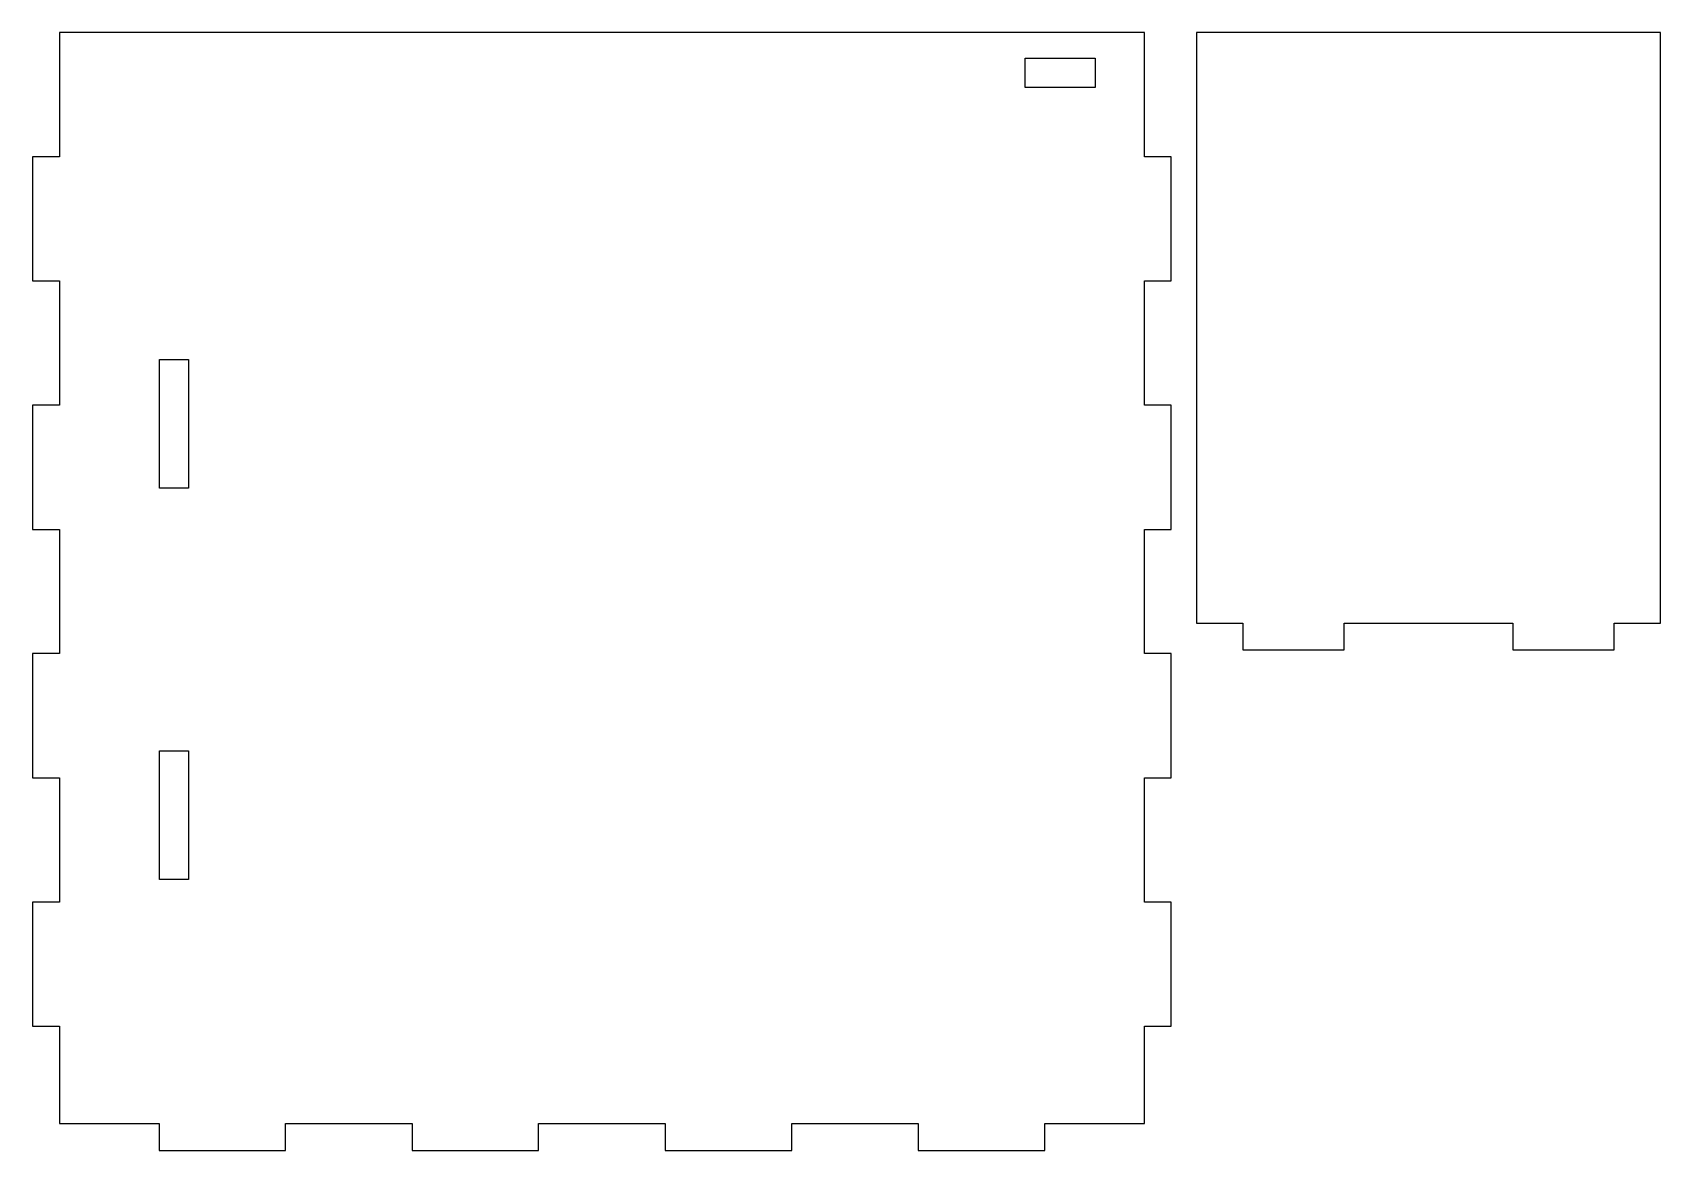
# Model space of a CAD drawing. Header units: millimetres. Extents: x 6 to 392, y 34 to 299.
import ezdxf

# ---------------------------------------------------------------- set-up
doc = ezdxf.new("R2010")
doc.units = ezdxf.units.MM
doc.layers.add('CUT', color=7, linetype='Continuous')

msp = doc.modelspace()

# ---------------------------------------------------------------- linework, layer by layer
at = {"layer": 'CUT'}
for p, q in [((12.35, 298.8), (12.35, 269.36)), ((269.65, 298.8), (12.35, 298.8)), ((269.65, 269.36), (269.65, 298.8)), ((282, 298.8), (282, 158.8)), ((392, 298.8), (282, 298.8)), ((392, 158.8), (392, 298.8)), ((241.35, 285.8), (241.35, 292.75)), ((241.35, 292.75), (257.95, 292.75)), ((257.95, 292.75), (257.95, 285.8)), ((257.95, 285.8), (241.35, 285.8)), ((6, 269.36), (6, 239.91)), ((12.35, 269.36), (6, 269.36)), ((276, 269.36), (269.65, 269.36)), ((276, 239.91), (276, 269.36)), ((6, 239.91), (12.35, 239.91)), ((12.35, 239.91), (12.35, 210.47)), ((269.65, 210.47), (269.65, 239.91)), ((269.65, 239.91), (276, 239.91)), ((36.1, 190.8), (36.1, 221.3)), ((36.1, 221.3), (42.95, 221.3)), ((42.95, 221.3), (42.95, 190.8)), ((6, 210.47), (6, 181.02)), ((12.35, 210.47), (6, 210.47)), ((276, 210.47), (269.65, 210.47)), ((276, 181.02), (276, 210.47)), ((42.95, 190.8), (36.1, 190.8)), ((6, 181.02), (12.35, 181.02)), ((12.35, 181.02), (12.35, 151.58)), ((269.65, 151.58), (269.65, 181.02)), ((269.65, 181.02), (276, 181.02)), ((282, 158.8), (293, 158.8)), ((293, 158.8), (293, 152.45)), ((317, 152.45), (317, 158.8)), ((317, 158.8), (357, 158.8)), ((357, 158.8), (357, 152.45)), ((381, 152.45), (381, 158.8)), ((381, 158.8), (392, 158.8)), ((6, 151.58), (6, 122.13)), ((12.35, 151.58), (6, 151.58)), ((276, 151.58), (269.65, 151.58)), ((276, 122.13), (276, 151.58)), ((293, 152.45), (317, 152.45)), ((357, 152.45), (381, 152.45)), ((36.1, 98.05), (36.1, 128.55)), ((36.1, 128.55), (42.95, 128.55)), ((42.95, 128.55), (42.95, 98.05)), ((6, 122.13), (12.35, 122.13)), ((12.35, 122.13), (12.35, 92.69)), ((269.65, 92.69), (269.65, 122.13)), ((269.65, 122.13), (276, 122.13)), ((42.95, 98.05), (36.1, 98.05)), ((6, 92.69), (6, 63.24)), ((12.35, 92.69), (6, 92.69)), ((276, 92.69), (269.65, 92.69)), ((276, 63.24), (276, 92.69)), ((6, 63.24), (12.35, 63.24)), ((12.35, 63.24), (12.35, 40.15)), ((269.65, 40.15), (269.65, 63.24)), ((269.65, 63.24), (276, 63.24)), ((12.35, 40.15), (36, 40.15)), ((36, 40.15), (36, 33.8)), ((66, 33.8), (66, 40.15)), ((66, 40.15), (96, 40.15)), ((96, 40.15), (96, 33.8)), ((126, 33.8), (126, 40.15)), ((126, 40.15), (156, 40.15)), ((156, 40.15), (156, 33.8)), ((186, 33.8), (186, 40.15)), ((186, 40.15), (216, 40.15)), ((216, 40.15), (216, 33.8)), ((246, 33.8), (246, 40.15)), ((246, 40.15), (269.65, 40.15)), ((36, 33.8), (66, 33.8)), ((96, 33.8), (126, 33.8)), ((156, 33.8), (186, 33.8)), ((216, 33.8), (246, 33.8))]:
    msp.add_line(p, q, dxfattribs=at)

doc.saveas('drawing.dxf')
